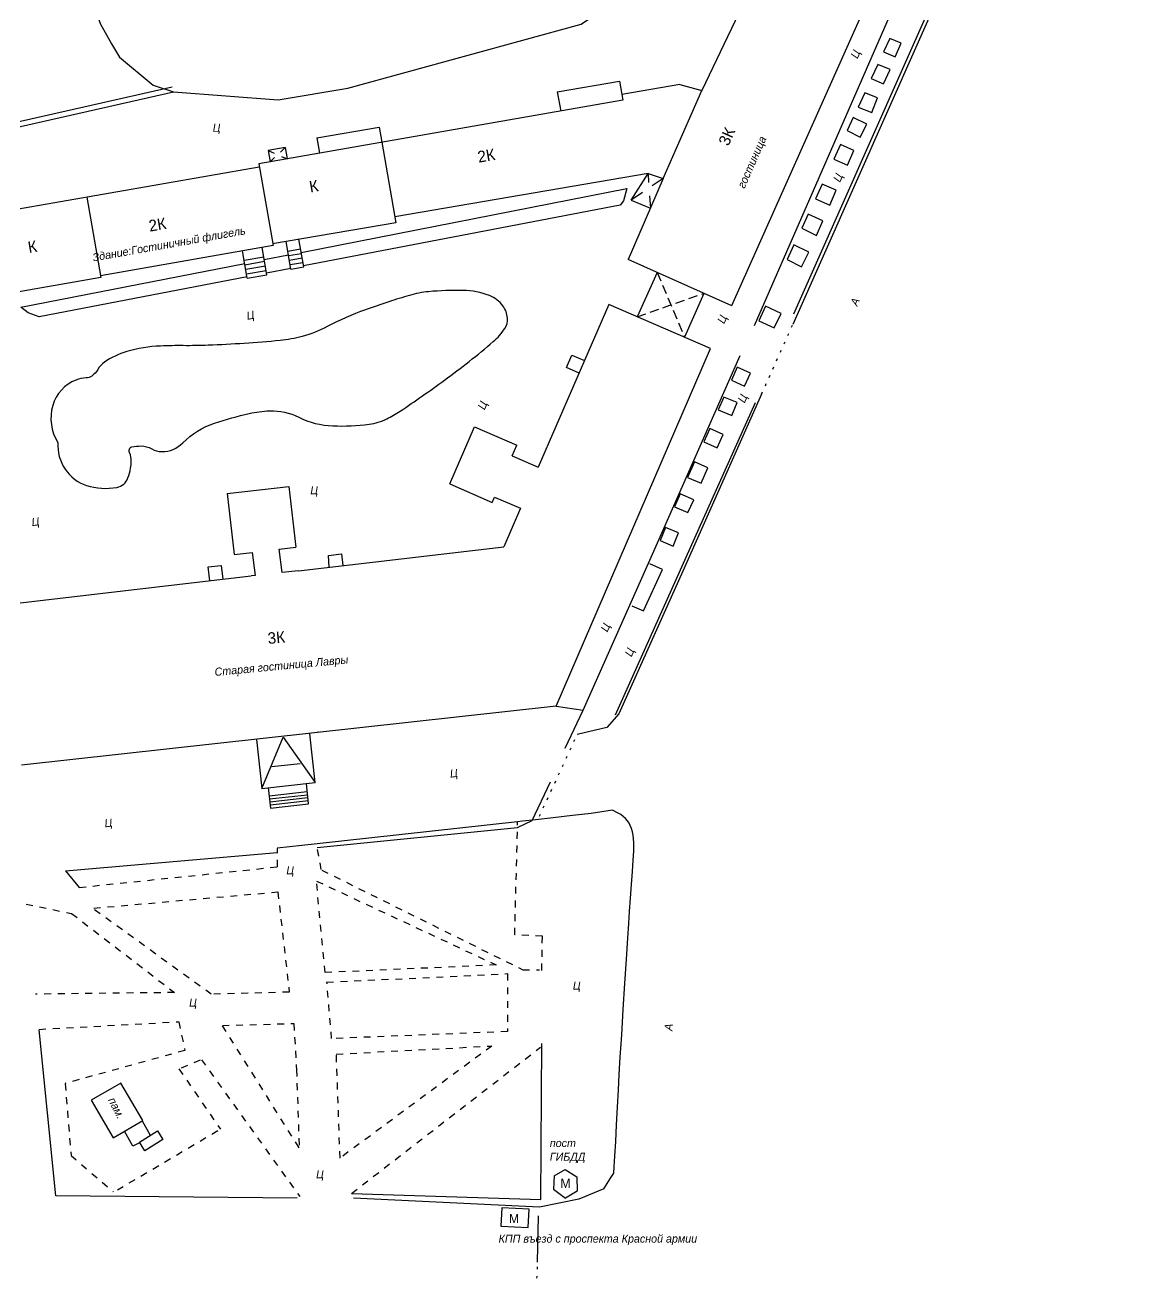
# Model space of a CAD drawing. Header units: metres. Extents: x 2227888 to 2228620, y 529759 to 530801.
# Drawn here: x 2228437.2 to 2228557.6, y 530494.2 to 530631.1 of the extents above; entities that cross this region are included whole.
import ezdxf

# ---------------------------------------------------------------- set-up
doc = ezdxf.new("R2010")
doc.units = ezdxf.units.M
doc.header["$LTSCALE"] = 0.5
for name, pattern in [('189_3', [3, 1.5, -1.5]), ('22', [3, 2, -1]), ('366', [2, 0.5, -1.5]), ('CONTI', [0])]:
    doc.linetypes.add(name, pattern=pattern)
for name, color, linetype in [('АВТОДОРОГИ', 252, 'CONTI'), ('ЗДАН_ОБЩЕСТ', 252, 'CONTI'), ('ОГРАЖДЕНИЯ', 252, 'CONTI'), ('ПАМЯТНИКИ', 252, 'CONTI'), ('СКЛАДСКИЕ', 252, 'CONTI'), ('ТРОТУАРЫ', 252, 'CONTI')]:
    doc.layers.add(name, color=color, linetype=linetype)
doc.styles.get("Standard").update_dxf_attribs({"font": '', "height": 0.875})
doc.styles.add('БМ431', font='', dxfattribs={"height": 0.875})
doc.styles.add('рубленый', font='', dxfattribs={"height": 1})
doc.styles.get('Standard').set_extended_font_data('Bm431', italic=True)
doc.styles.get('БМ431').set_extended_font_data('Bm431', italic=True)
doc.styles.get('рубленый').set_extended_font_data('P131')
doc.linetypes.add('122_v', pattern='A,1,-2,6,-0.5,-0.2,["В",Standard,S=2,R=0,X=-0.1,Y=-1],-0.2,-2,6,-2,6,-2,6', length=33.9)
doc.linetypes.add('473_1a', pattern='A,4,[5,GUGK.shx,S=0.8,R=45,X=0,Y=0],0.5,[5,GUGK.shx,S=0.8,R=45,X=0,Y=0],4', length=8.5)
doc.linetypes.add('474_1', pattern='A,1.5,[4,GUGK.shx,S=1,R=0,X=0,Y=-0.5],-0.5,[5,GUGK.shx,S=0.3,R=45,X=0,Y=0.5],0.001,-0.5,0.5', length=3.001)
doc.linetypes.add('474_2', pattern='A,2,[8,GUGK.shx,S=0.1,R=0,X=0,Y=0],2', length=4)
doc.linetypes.add('84a_2', pattern='A,0.001,[5,GUGK.shx,S=0.9,R=225,X=0,Y=0],0.5,[5,GUGK.shx,S=0.4,R=225,X=0,Y=0],0.5', length=1.001)

msp = doc.modelspace()

# ---------------------------------------------------------------- linework, layer by layer
at = {"layer": 'АВТОДОРОГИ', "flags": 128}
for points in [[(2228557.57, 530682.91), (2228549.91, 530665.5), (2228548.9, 530660.97), (2228538.19, 530636.73), (2228521.17, 530598.37)], [(2228517.74, 530590.75), (2228509.13, 530571.37), (2228502.15, 530555.79), (2228500.82, 530554.29), (2228497.58, 530553.51)]]:
    msp.add_lwpolyline(points, dxfattribs=at)
at = {"layer": 'АВТОДОРОГИ', "linetype": '366', "flags": 128}
for points in [[(2228517.74, 530590.75), (2228521.17, 530598.37)], [(2228493.45, 530544.58), (2228497.58, 530553.51)]]:
    msp.add_lwpolyline(points, dxfattribs=at)
at = {"layer": 'АВТОДОРОГИ', "elevation": 0}
msp.add_lwpolyline([(2228500.48, 530503.83), (2228501.24, 530505), (2228501.58, 530505.57), (2228501.64, 530506.23), (2228501.71, 530507.42), (2228501.79, 530509), (2228501.89, 530510.84), (2228501.99, 530512.76), (2228502.08, 530514.65), (2228502.18, 530516.33), (2228502.29, 530518.23), (2228502.45, 530520.68), (2228502.62, 530523.46), (2228502.8, 530526.3), (2228502.98, 530528.97), (2228503.12, 530531.24), (2228503.22, 530532.86), (2228503.31, 530534.18), (2228503.42, 530535.63), (2228503.52, 530537.12), (2228503.62, 530538.55), (2228503.7, 530539.79), (2228503.76, 530540.76), (2228503.79, 530541.35), (2228503.78, 530541.72), (2228503.74, 530542.11), (2228503.69, 530542.5), (2228503.61, 530542.88), (2228503.51, 530543.24), (2228503.38, 530543.56), (2228503.25, 530543.83), (2228503.07, 530544.08), (2228502.86, 530544.34), (2228502.62, 530544.57), (2228502.36, 530544.77), (2228502.07, 530544.93), (2228501.43, 530545.24), (2228501.43, 530545.24), (2228501.43, 530545.24), (2228499.11, 530544.87), (2228497.08, 530544.66), (2228494.94, 530544.41), (2228493.01, 530544.2), (2228491.61, 530544.04), (2228491.07, 530543.98), (2228468.82, 530541.52), (2228464.8, 530541.08)], dxfattribs=at)
at = {"layer": 'ЗДАН_ОБЩЕСТ'}
for p, q in [((2228528.39, 530631.65), (2228514.46, 530600.38)), ((2228506.32, 530604.05), (2228504.13, 530599.2)), ((2228511.44, 530601.76), (2228509.3, 530596.97)), ((2228433.64, 530567.58), (2228461.94, 530570.86)), ((2228468.94, 530548.26), (2228468.36, 530553.61)), ((2228462.51, 530552.97), (2228463.09, 530547.62)), ((2228463.09, 530547.62), (2228465.44, 530553.23)), ((2228465.44, 530553.23), (2228468.94, 530548.26)), ((2228464.19, 530550.02), (2228467.31, 530550.35)), ((2228463.09, 530547.62), (2228468.94, 530548.26)), ((2228468.22, 530545.94), (2228467.98, 530548.16)), ((2228463.8, 530547.71), (2228464.04, 530545.47)), ((2228463.89, 530546.83), (2228468.08, 530547.29)), ((2228463.93, 530546.48), (2228468.11, 530546.94)), ((2228463.97, 530546.15), (2228468.15, 530546.62)), ((2228464, 530545.82), (2228468.19, 530546.29)), ((2228464.04, 530545.47), (2228468.22, 530545.94))]:
    msp.add_line(p, q, dxfattribs=at)
at = {"layer": 'ЗДАН_ОБЩЕСТ', "linetype": 'Continuous'}
for p, q in [((2228495.29, 530556.62), (2228436.83, 530550.15)), ((2228469.28, 530553.8), (2228469.24, 530553.8))]:
    msp.add_line(p, q, dxfattribs=at)
at = {"layer": 'ЗДАН_ОБЩЕСТ', "extrusion": (-1.13418e-16, -2.16194e-17, -1), "elevation": 0}
for points in [[(-2228528.39, 530631.65), (-2228517.25, 530636.62), (-2228511.22, 530623.93)], [(-2228495.41, 530623.78), (-2228502.21, 530624.97)], [(-2228495.41, 530623.78), (-2228495.78, 530621.69)], [(-2228508.79, 530624.61), (-2228502.46, 530623.51)], [(-2228508.79, 530624.61), (-2228511.22, 530623.93)], [(-2228502.57, 530622.88), (-2228462.77, 530615.93)], [(-2228469.12, 530618.76), (-2228475.92, 530619.94)], [(-2228475.92, 530619.94), (-2228476.21, 530618.28)], [(-2228469.12, 530618.76), (-2228469.41, 530617.09)], [(-2228476.21, 530618.28), (-2228477.74, 530609.48)], [(-2228465.67, 530617.7), (-2228463.8, 530617.37)], [(-2228463.8, 530617.37), (-2228464.02, 530616.15)], [(-2228463.8, 530617.37), (-2228464.45, 530617.09)], [(-2228464.5, 530616.6), (-2228464.02, 530616.15)], [(-2228465.67, 530617.7), (-2228465.15, 530617.21)], [(-2228465.27, 530616.74), (-2228465.88, 530616.47)], [(-2228465.67, 530617.7), (-2228465.88, 530616.47)], [(-2228462.83, 530615.56), (-2228430.21, 530609.87)], [(-2228462.77, 530615.93), (-2228464.33, 530606.99)], [(-2228505.33, 530614.87), (-2228477.63, 530610.13)], [(-2228506.99, 530614.32), (-2228503.15, 530605.46)], [(-2228503.48, 530611.96), (-2228505.33, 530614.87)], [(-2228505.33, 530614.87), (-2228505.39, 530613.88)], [(-2228506.99, 530614.32), (-2228505.76, 530613.5)], [(-2228467.41, 530606.24), (-2228503.02, 530613.21)], [(-2228503.02, 530613.21), (-2228502.66, 530611.89), (-2228502.28, 530611.4), (-2228467.67, 530604.75)], [(-2228504.72, 530612.8), (-2228503.48, 530611.96)], [(-2228443.96, 530612.27), (-2228445.5, 530603.48)], [(-2228503.48, 530611.96), (-2228505.58, 530611.06)], [(-2228505.49, 530612.42), (-2228505.58, 530611.06)], [(-2228477.74, 530609.48), (-2228464.29, 530607.18)], [(-2228466.28, 530604.41), (-2228465.77, 530607.43)], [(-2228467.68, 530604.65), (-2228467.16, 530607.67)], [(-2228464.33, 530606.99), (-2228445.46, 530603.69)], [(-2228461.52, 530603.41), (-2228461, 530606.41)], [(-2228461.17, 530605.38), (-2228463.31, 530605.75)], [(-2228463.66, 530603.78), (-2228463.13, 530606.78)], [(-2228463.37, 530605.45), (-2228466.02, 530605.97)], [(-2228465.95, 530606.38), (-2228467.35, 530606.62)], [(-2228466.03, 530605.88), (-2228467.43, 530606.12)], [(-2228466.12, 530605.39), (-2228467.51, 530605.63)], [(-2228461.49, 530603.56), (-2228438.78, 530599.19), (-2228437.55, 530599.64), (-2228436.75, 530600.24), (-2228461.23, 530605.03)], [(-2228461.26, 530604.89), (-2228463.4, 530605.26)], [(-2228461.35, 530604.39), (-2228463.49, 530604.77)], [(-2228461.43, 530603.9), (-2228463.57, 530604.27)], [(-2228466.27, 530604.48), (-2228463.62, 530603.97)], [(-2228466.2, 530604.9), (-2228467.6, 530605.14)], [(-2228466.28, 530604.41), (-2228467.68, 530604.65)], [(-2228514.48, 530600.41), (-2228503.15, 530605.46)], [(-2228445.5, 530603.48), (-2228431.74, 530601.08)], [(-2228461.52, 530603.41), (-2228463.66, 530603.78)], [(-2228501.03, 530600.55), (-2228493.33, 530582.75)], [(-2228495.29, 530556.62), (-2228512.16, 530595.73), (-2228501.03, 530600.55)], [(-2228483.66, 530580.93), (-2228486.37, 530587.18)], [(-2228486.37, 530587.18), (-2228491, 530585.17)], [(-2228490.49, 530583.98), (-2228491, 530585.17)], [(-2228490.49, 530583.98), (-2228493.33, 530582.75)], [(-2228459.31, 530579.86), (-2228466.04, 530580.65)], [(-2228459.31, 530579.86), (-2228460.09, 530573.19)], [(-2228466.04, 530580.65), (-2228466.81, 530574.01)], [(-2228483.66, 530580.93), (-2228488.29, 530578.9)], [(-2228488.29, 530578.9), (-2228488.55, 530579.49)], [(-2228488.55, 530579.49), (-2228491.38, 530578.26)], [(-2228491.38, 530578.26), (-2228489.56, 530574.05)], [(-2228460.09, 530573.19), (-2228462.06, 530573.42)], [(-2228462.06, 530573.42), (-2228462.36, 530570.91), (-2228461.94, 530570.86)], [(-2228467.11, 530571.43), (-2228489.56, 530574.05)]]:
    msp.add_lwpolyline(points, dxfattribs=at)
at = {"layer": 'ЗДАН_ОБЩЕСТ', "elevation": 0, "flags": 128}
for points in [[(2228502.21, 530624.97), (2228502.57, 530622.88)], [(2228506.99, 530614.32), (2228511.22, 530623.93)], [(2228505.33, 530614.87), (2228506.99, 530614.32)], [(2228467.11, 530571.43), (2228465.32, 530571.22), (2228465.01, 530573.8), (2228466.81, 530574.01)], [(2228457.41, 530570.34), (2228457.23, 530571.85), (2228458.67, 530572), (2228458.85, 530570.5)]]:
    msp.add_lwpolyline(points, dxfattribs=at)
at = {"layer": 'ЗДАН_ОБЩЕСТ', "linetype": '22', "elevation": 0, "flags": 128}
for points in [[(2228506.32, 530604.05), (2228509.31, 530596.96)], [(2228504.13, 530599.2), (2228511.44, 530601.76)]]:
    msp.add_lwpolyline(points, dxfattribs=at)
at = {"layer": 'ЗДАН_ОБЩЕСТ', "elevation": 0}
for points in [[(2228497.78, 530593.03), (2228496.43, 530593.66), (2228497, 530595), (2228498.37, 530594.41)], [(2228470.48, 530571.82), (2228470.38, 530573.09), (2228471.82, 530573.28), (2228471.97, 530571.99)]]:
    msp.add_lwpolyline(points, dxfattribs=at)
at = {"layer": 'ОГРАЖДЕНИЯ', "linetype": '474_2', "flags": 128}
for points in [[(2228521.25, 530599.52), (2228548.61, 530661.08), (2228549.48, 530665.12)], [(2228501.78, 530555.66), (2228517.08, 530589.82)], [(2228496.28, 530552.03), (2228498.22, 530556.17)], [(2228491.05, 530543.37), (2228492.65, 530544.1), (2228494.66, 530548.33)], [(2228493.26, 530495.84), (2228493.35, 530500.88)]]:
    msp.add_lwpolyline(points, dxfattribs=at)
at = {"layer": 'ОГРАЖДЕНИЯ', "linetype": '474_1', "flags": 128}
for points in [[(2228444.53, 530637.33), (2228444.85, 530633.05), (2228445.42, 530631.25), (2228446.68, 530629.05), (2228447.54, 530627.6), (2228451.21, 530624.54), (2228453.44, 530623.81), (2228464.89, 530622.92), (2228472.52, 530624.19), (2228498.01, 530631.2), (2228508.96, 530638.65), (2228520.93, 530651.36), (2228522.06, 530652.74), (2228523.26, 530654.67), (2228524.27, 530656.58)], [(2228516.97, 530598.25), (2228534.37, 530638.16), (2228531.63, 530639.32)], [(2228498.22, 530556.17), (2228505.8, 530573.25), (2228515.39, 530594.98)], [(2228495.29, 530556.62), (2228498.22, 530556.17)]]:
    msp.add_lwpolyline(points, dxfattribs=at)
at = {"layer": 'ОГРАЖДЕНИЯ', "linetype": '473_1a', "flags": 128}
msp.add_lwpolyline([(2228412.31, 530622.86), (2228420.7, 530618.22), (2228425.11, 530617.39), (2228453.44, 530623.81)], dxfattribs=at)
at = {"layer": 'ОГРАЖДЕНИЯ', "flags": 128}
msp.add_lwpolyline([(2228412.58, 530623.34), (2228420.89, 530618.74), (2228425.1, 530617.95), (2228453.32, 530624.35)], dxfattribs=at)
at = {"layer": 'ОГРАЖДЕНИЯ', "linetype": '474_2', "elevation": 0, "flags": 128}
for points in [[(2228469.17, 530541.17), (2228491.05, 530543.37)], [(2228441.66, 530538.63), (2228464.78, 530540.63), (2228464.81, 530540.63)], [(2228472.92, 530503.35), (2228493.62, 530502.69), (2228493.7, 530519.75)]]:
    msp.add_lwpolyline(points, dxfattribs=at)
at = {"layer": 'СКЛАДСКИЕ', "elevation": 212.85, "flags": 128}
for points in [[(2228495.06, 530505.27), (2228496.25, 530505.94), (2228497.54, 530505.16), (2228497.59, 530503.57), (2228496.31, 530502.83)], [(2228495.06, 530505.27), (2228495.06, 530505.27), (2228494.99, 530503.79), (2228496.31, 530502.83), (2228496.31, 530502.83)]]:
    msp.add_lwpolyline(points, dxfattribs=at)
at = {"layer": 'СКЛАДСКИЕ'}
msp.add_lwpolyline([(2228489.34, 530501.75), (2228489.24, 530499.75), (2228492.24, 530499.61), (2228492.33, 530501.61)], close=True, dxfattribs=at)
at = {"layer": 'ТРОТУАРЫ', "linetype": '189_3'}
for p, q in [((2228469.6, 530538.75), (2228469.09, 530541.55)), ((2228464.81, 530539.05), (2228464.81, 530541.06)), ((2228443.14, 530536.8), (2228464.81, 530539.05)), ((2228469.66, 530538.69), (2228491.63, 530527.8)), ((2228469.08, 530537.5), (2228488.74, 530528.32)), ((2228470.03, 530527.49), (2228469.08, 530537.44)), ((2228444.73, 530534.53), (2228464.86, 530536.31)), ((2228464.86, 530536.31), (2228466.1, 530525.35)), ((2228457.58, 530525.12), (2228444.67, 530534.47)), ((2228488.74, 530528.32), (2228470.03, 530527.49)), ((2228491.63, 530527.8), (2228493.46, 530527.8)), ((2228470.21, 530526.43), (2228489.98, 530527.37)), ((2228470.74, 530520.27), (2228470.21, 530526.49)), ((2228489.98, 530527.37), (2228489.98, 530521.04)), ((2228453.56, 530525.31), (2228438.35, 530525.13)), ((2228466.1, 530525.35), (2228457.58, 530525.12)), ((2228438.76, 530521.28), (2228454.03, 530522.11)), ((2228454.03, 530522.11), (2228454.69, 530518.98)), ((2228458.79, 530521.7), (2228466.61, 530521.92)), ((2228467.19, 530508.33), (2228458.79, 530521.7)), ((2228466.61, 530521.92), (2228466.9, 530516.73)), ((2228489.98, 530521.04), (2228470.74, 530520.27)), ((2228471.25, 530518.57), (2228488.24, 530519.46)), ((2228488.24, 530519.46), (2228471.66, 530507.21)), ((2228454.69, 530518.98), (2228441.6, 530515.36)), ((2228471.66, 530507.21), (2228471.25, 530518.51)), ((2228472.92, 530503.35), (2228493.58, 530519.33)), ((2228456.38, 530517.9), (2228454.04, 530516.95)), ((2228454.04, 530516.95), (2228458.57, 530510.37)), ((2228456.52, 530517.96), (2228467.27, 530502.99)), ((2228466.9, 530516.88), (2228467.19, 530508.33)), ((2228441.6, 530515.36), (2228442.25, 530507.49)), ((2228447.31, 530503.72), (2228458.57, 530510.37)), ((2228442.25, 530507.49), (2228446.87, 530503.52))]:
    msp.add_line(p, q, dxfattribs=at)
at = {"layer": 'ТРОТУАРЫ', "linetype": 'Continuous'}
for p, q in [((2228441.66, 530538.63), (2228443.14, 530536.8)), ((2228440.58, 530503.08), (2228438.76, 530521.23)), ((2228447.71, 530515.41), (2228444.46, 530513.52)), ((2228450.09, 530511.32), (2228447.71, 530515.41)), ((2228444.46, 530513.52), (2228446.84, 530509.43)), ((2228446.84, 530509.43), (2228450.09, 530511.32)), ((2228450.03, 530511.28), (2228450.9, 530509.72)), ((2228449.02, 530508.5), (2228448.1, 530510.16)), ((2228449.72, 530508.93), (2228451.69, 530510.17)), ((2228451.69, 530510.17), (2228452.28, 530509.22)), ((2228449.73, 530508.89), (2228449.02, 530508.5)), ((2228450.32, 530507.99), (2228449.72, 530508.93)), ((2228452.28, 530509.22), (2228450.32, 530507.99)), ((2228466.97, 530502.81), (2228440.58, 530503.08)), ((2228493.46, 530501.83), (2228473.12, 530502.81))]:
    msp.add_line(p, q, dxfattribs=at)
at = {"layer": 'ТРОТУАРЫ'}
for points, elevation in [([(2228532.36, 530627.61), (2228533, 530629.1), (2228531.76, 530629.63), (2228531.08, 530628.16)], 214.91), ([(2228531.08, 530624.65), (2228531.79, 530626.24), (2228530.45, 530626.8), (2228529.73, 530625.25)], 214.86), ([(2228529.79, 530621.54), (2228530.42, 530623.14), (2228529.01, 530623.69), (2228528.29, 530622.13)], 214.81), ([(2228528.52, 530618.85), (2228529.23, 530620.26), (2228527.76, 530621), (2228527.09, 530619.57)], 214.71), ([(2228527.13, 530615.77), (2228527.84, 530617.38), (2228526.37, 530618.02), (2228525.63, 530616.42)], 214.65), ([(2228525.2, 530611.41), (2228525.89, 530613.04), (2228524.37, 530613.69), (2228523.62, 530612.09)], 214.56), ([(2228523.73, 530608.09), (2228524.44, 530609.68), (2228522.84, 530610.4), (2228522.13, 530608.89)], 214.49), ([(2228522.1, 530604.67), (2228522.89, 530606.25), (2228521.28, 530607.06), (2228520.54, 530605.45)], 214.43)]:
    msp.add_lwpolyline(points, close=True, dxfattribs=dict(at, elevation=elevation))
at = {"layer": 'ТРОТУАРЫ', "flags": 128}
msp.add_lwpolyline([(2228440.81, 530585.46, 0.163212), (2228441.6, 530582.53, 0.169367), (2228443.94, 530580.76, 0.12342), (2228447.27, 530580.54, 0.27447), (2228448.47, 530581.58, 0.02955), (2228448.76, 530582.63, 0.04243), (2228448.84, 530583.38, 0.11505), (2228448.65, 530584.35, -0.247955), (2228448.68, 530584.84, -0.213155), (2228448.89, 530584.98, -0.049288), (2228449.92, 530585.07, -0.130604), (2228451.07, 530584.75, 0.135357), (2228452.18, 530584.45, 0.198664), (2228454.46, 530585.4, -0.117139), (2228457.94, 530587.57, -0.025754), (2228461.72, 530588.62, -0.045179), (2228463.95, 530588.91, -0.126973), (2228467.14, 530588.22, 0.107463), (2228470.87, 530587.27, 0.041779), (2228474.84, 530587.45, 0.08209), (2228476.78, 530588.04, 0.03351), (2228478.22, 530588.87, 0.009411), (2228483.07, 530592.26, 0.019712), (2228488.41, 530596.49, 0.070807), (2228489.67, 530597.92, 0.167762), (2228489.96, 530599.06, 0.138341), (2228489.46, 530600.39, 0.142862), (2228487.99, 530601.52, 0.088375), (2228485.1, 530602.08, 0.026866), (2228481.33, 530601.94, 0.048318), (2228479.26, 530601.54, 0.007855), (2228476.98, 530600.83, 0.006991), (2228474.43, 530599.96, 0.035763), (2228470.26, 530598.12, -0.055566), (2228467.53, 530597.04, -0.042939), (2228465.1, 530596.6, -0.01345), (2228457.25, 530596.08, -0.012375), (2228454.52, 530596.04, 0.013599), (2228452.03, 530596, 0.059246), (2228448.33, 530595.39, 0.082846), (2228445.89, 530594.22, 0.110416), (2228445.19, 530593.45, -0.11469), (2228444.51, 530592.72, -0.133264), (2228443.9, 530592.51, 0.075243), (2228442.79, 530592.27, 0.234803), (2228440.25, 530589.51, 0.213733), (2228440.81, 530585.46)], format="xyb", dxfattribs=at)
at = {"layer": 'ТРОТУАРЫ', "linetype": 'Continuous'}
for points, elevation in [([(2228519.13, 530597.97), (2228519.88, 530599.57), (2228518.18, 530600.37), (2228517.43, 530598.77)], 214.33), ([(2228515.87, 530591.61), (2228516.52, 530593.02), (2228515.07, 530593.68), (2228514.45, 530592.27)], 214.23), ([(2228514.48, 530588.42), (2228515.06, 530589.81), (2228513.62, 530590.41), (2228512.99, 530589.04)], 214.2), ([(2228512.88, 530584.87), (2228513.54, 530586.31), (2228512.07, 530586.98), (2228511.42, 530585.53)], 214.16), ([(2228511.15, 530581.01), (2228511.88, 530582.69), (2228510.41, 530583.32), (2228509.65, 530581.61)], 214.1), ([(2228509.69, 530577.78), (2228510.32, 530579.19), (2228508.84, 530579.84), (2228508.22, 530578.43)], 214.07), ([(2228508.07, 530574.12), (2228508.67, 530575.56), (2228507.24, 530576.16), (2228506.64, 530574.72)], 214.03)]:
    msp.add_lwpolyline(points, close=True, dxfattribs=dict(at, elevation=elevation))
at = {"layer": 'ТРОТУАРЫ', "linetype": 'Continuous', "elevation": 0}
for points in [[(2228503.54, 530567.59), (2228504.84, 530567.03), (2228506.91, 530571.57), (2228505.53, 530572.17)], [(2228500.48, 530503.83), (2228497.76, 530502.71), (2228493.46, 530501.83), (2228473.12, 530502.81)]]:
    msp.add_lwpolyline(points, dxfattribs=at)
at = {"layer": 'ТРОТУАРЫ', "linetype": '189_3', "elevation": 0}
for points in [[(2228493.71, 530527.72), (2228493.78, 530531.48), (2228490.76, 530531.62), (2228491.07, 530543.98)], [(2228437.33, 530534.98), (2228442.31, 530533.95), (2228453.56, 530525.31)]]:
    msp.add_lwpolyline(points, dxfattribs=at)
at = {"layer": 'ТРОТУАРЫ', "linetype": '366', "elevation": 212.28, "flags": 128}
msp.add_lwpolyline([(2228493.06, 530491.06), (2228493.26, 530495.84)], dxfattribs=at)

# ---------------------------------------------------------------- texts
at = {"layer": 'АВТОДОРОГИ', "style": 'БМ431'}
for rotation, p in [(67.4945, (2228528.21, 530600.31)), (83.942, (2228507.97, 530521.09))]:
    msp.add_text('А', height=0.875, rotation=rotation, dxfattribs=at).set_placement(p)
at = {"layer": 'ЗДАН_ОБЩЕСТ'}
for s, height, rotation, style, p in [('3К', 1.25, 65.5691, 'рубленый', (2228514.11, 530617.79)), ('гостиница', 0.875, 66.4059, 'БМ431', (2228515.87, 530613.16)), ('2К', 1.25, 9.9008, 'рубленый', (2228486.81, 530616.04)), ('К', 1.25, 9.9008, 'рубленый', (2228468.41, 530612.78)), ('2К', 1.25, 9.9008, 'рубленый', (2228450.86, 530608.5)), ('Здание:Гостиничный флигель', 0.875, 10.152, 'БМ431', (2228444.69, 530605.24)), ('К', 1.25, 9.9008, 'рубленый', (2228437.65, 530606.16)), ('3К', 1.25, 5.4758, 'рубленый', (2228463.8, 530563.41)), ('Старая гостиница Лавры', 0.875, 5.4065, 'БМ431', (2228457.98, 530559.92))]:
    msp.add_text(s, height=height, rotation=rotation, dxfattribs=dict(at, style=style)).set_placement(p)
at = {"layer": 'ПАМЯТНИКИ', "linetype": '122_v', "style": 'БМ431'}
msp.add_text('пам.', height=0.875, rotation=296.6671, dxfattribs=at).set_placement((2228446.28, 530513.56))
at = {"layer": 'СКЛАДСКИЕ'}
for s, height, style, p in [('пост', 0.875, 'БМ431', (2228494.59, 530508.41)), ('ГИБДД', 0.875, 'БМ431', (2228494.59, 530506.91)), ('М', 1, 'рубленый', (2228495.75, 530503.94)), ('М', 1, 'рубленый', (2228490.12, 530500.09)), ('КПП въезд с проспекта Красной армии', 0.875, 'БМ431', (2228488.99, 530497.96))]:
    msp.add_text(s, height=height, dxfattribs=dict(at, style=style)).set_placement(p)
at = {"layer": 'ТРОТУАРЫ', "linetype": '84a_2', "style": 'БМ431'}
for rotation, p in [(65.0581, (2228528.22, 530627.36)), (65.0581, (2228526.31, 530613.85)), (9.9858, (2228461.51, 530598.86)), (65.0581, (2228513.64, 530598.37)), (65.0581, (2228515.88, 530589.71)), (66.1918, (2228487.46, 530588.96)), (6.5976, (2228437.99, 530576.31)), (65.0581, (2228500.88, 530564.67)), (65.0581, (2228503.52, 530561.96)), (6.2761, (2228483.72, 530548.8)), (6.2761, (2228445.96, 530543.37))]:
    msp.add_text('Ц', height=0.875, rotation=rotation, dxfattribs=at).set_placement(p)
for p in [(2228457.74, 530619.42), (2228468.41, 530579.79), (2228465.79, 530538.24), (2228465.79, 530538.24), (2228497.11, 530525.62), (2228497.11, 530525.62), (2228455.16, 530523.77), (2228455.16, 530523.77), (2228469.04, 530504.99), (2228469.04, 530504.99)]:
    msp.add_text('Ц', height=0.875, dxfattribs=at).set_placement(p)

doc.saveas('drawing.dxf')
